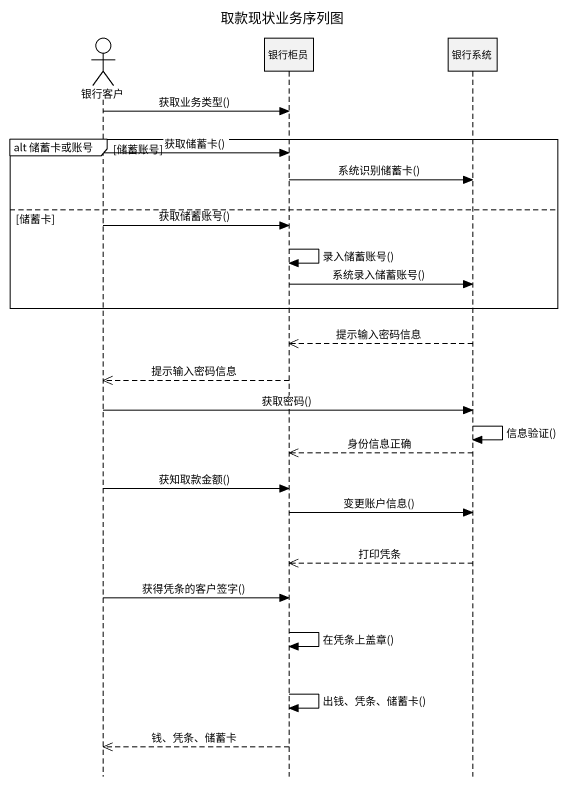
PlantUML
@startuml
title 取款现状业务序列图
hide footbox
actor 银行客户
participant 银行柜员
participant 银行系统

银行客户 -> 银行柜员 : 获取业务类型()
group alt 储蓄卡或账号 [储蓄账号]
  银行客户 -> 银行柜员 : 获取储蓄卡()
  银行柜员 -> 银行系统 : 系统识别储蓄卡()
else 储蓄卡
  银行客户 -> 银行柜员 : 获取储蓄账号()
  银行柜员 -> 银行柜员 : 录入储蓄账号()
  银行柜员 -> 银行系统 : 系统录入储蓄账号()
end
银行系统 -->> 银行柜员 : 提示输入密码信息
银行柜员 -->> 银行客户 : 提示输入密码信息
银行客户 -> 银行系统 : 获取密码()
银行系统 -> 银行系统 : 信息验证()
银行系统 -->> 银行柜员 : 身份信息正确
银行客户 -> 银行柜员 : 获知取款金额()
银行柜员 -> 银行系统 : 变更账户信息()
银行系统 -->> 银行柜员 : 打印凭条
银行客户 -> 银行柜员 : 获得凭条的客户签字()
银行柜员 -> 银行柜员 : 在凭条上盖章()
银行柜员 -> 银行柜员 : 出钱、凭条、储蓄卡()
银行柜员 -->> 银行客户 : 钱、凭条、储蓄卡
@enduml
